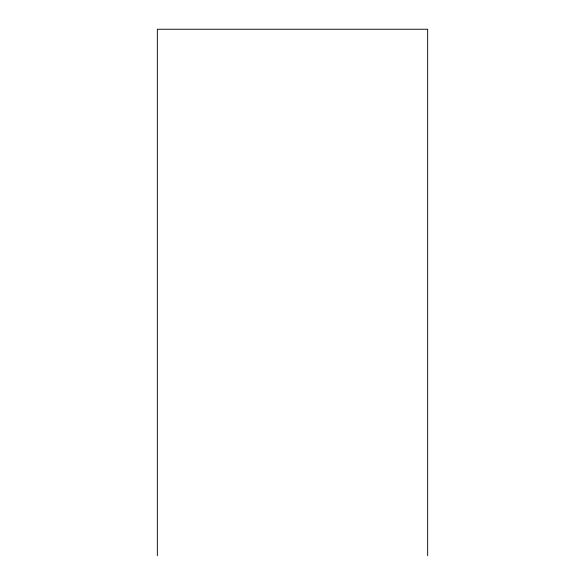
<?xml version="1.0" encoding="UTF-8"?>
<svg xmlns="http://www.w3.org/2000/svg" width="585" height="585" viewBox="0 0 585 585"><rect width="100%" height="100%" fill="white"/><g stroke="black" fill="none" stroke-linecap="round" stroke-linejoin="round"><path stroke-width="0.88" d="M427.657 555.75L427.657 29.25L157.343 29.25L157.343 555.75"/></g></svg>
